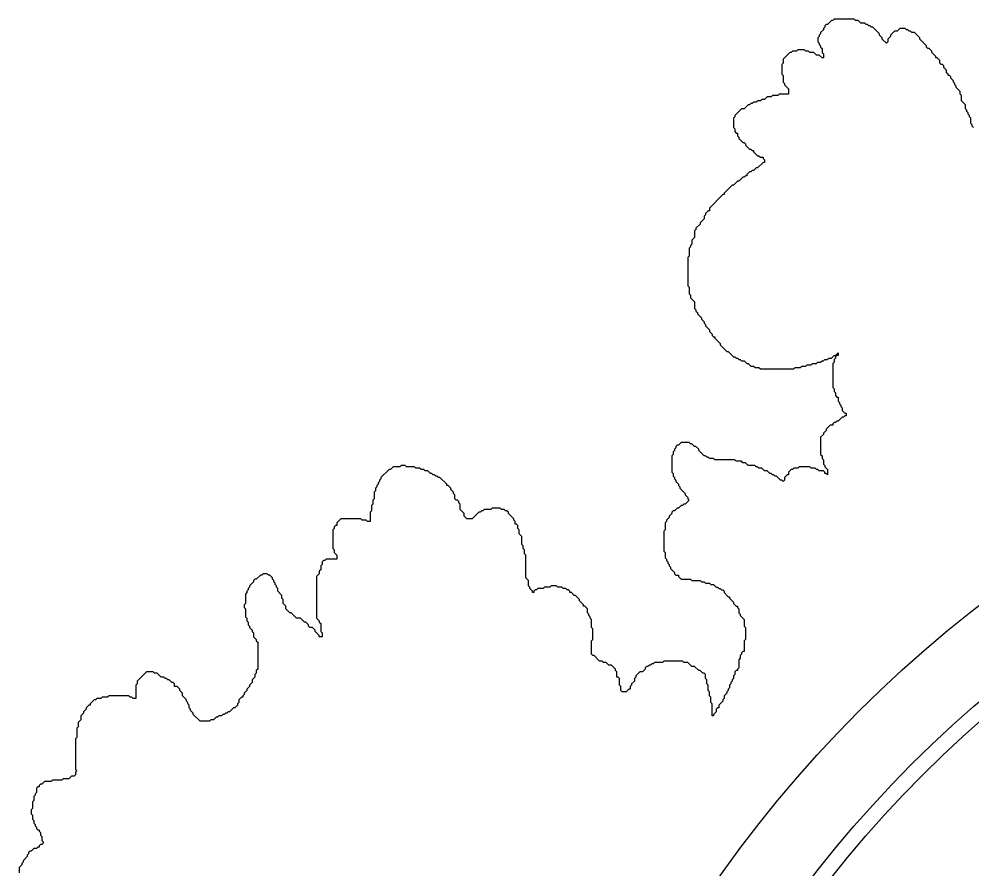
# Model space of a CAD drawing. Header units: millimetres. Extents: x 4238 to 14021, y -44 to 5418.
# Drawn here: x 4320.4 to 4569.4, y 4696.9 to 4919.1 of the extents above; entities that cross this region are included whole.
import ezdxf

# ---------------------------------------------------------------- set-up
doc = ezdxf.new("R2010")
doc.units = ezdxf.units.MM
doc.layers.add('cad-block.com', color=250, linetype='Continuous')

# ---------------------------------------------------------------- blocks, each defined once
blk = doc.blocks.new('street clock_side_cad-block.com')
at = {"color": 0}
blk.add_lwpolyline([(-201.95, 3771.01), (-202.3, 3771.36), (-202.3, 3771.71), (-202.65, 3772.06), (-202.65, 3773.46), (-203, 3773.81), (-203, 3774.16), (-203.35, 3774.51), (-203.35, 3774.86), (-203.7, 3775.21), (-203.7, 3775.56), (-204.05, 3775.91), (-204.05, 3776.96), (-205.1, 3778.01), (-205.1, 3779.41), (-205.45, 3779.76), (-205.45, 3780.46), (-206.5, 3781.51), (-206.5, 3781.86), (-206.85, 3782.21), (-206.85, 3782.56), (-207.2, 3782.91), (-207.2, 3783.26), (-207.9, 3783.96), (-207.9, 3784.31), (-208.25, 3784.66), (-208.6, 3784.66), (-208.6, 3785.01), (-208.95, 3785.36), (-208.95, 3786.06), (-209.65, 3786.76), (-209.65, 3787.11), (-210, 3787.46), (-210.35, 3787.46), (-210.7, 3787.81), (-210.7, 3788.51), (-211.4, 3789.21), (-211.75, 3789.21), (-211.75, 3789.56), (-212.8, 3790.61), (-212.8, 3790.96), (-213.5, 3791.66), (-213.85, 3791.66), (-214.2, 3792.01), (-214.2, 3792.36), (-215.95, 3794.11), (-215.95, 3794.46), (-217.35, 3795.86), (-218.05, 3795.86), (-218.4, 3796.21), (-218.75, 3796.21), (-219.1, 3796.56), (-219.45, 3796.56), (-219.8, 3796.91), (-221.2, 3796.91), (-221.9, 3796.21), (-222.6, 3796.21), (-223.65, 3795.16), (-223.65, 3794.81), (-224.35, 3794.11), (-224.35, 3793.41), (-224.7, 3793.06), (-225.75, 3794.11), (-225.75, 3794.46), (-226.45, 3795.16), (-226.45, 3795.51), (-228.2, 3797.26), (-228.55, 3797.26), (-228.9, 3797.61), (-229.25, 3797.61), (-229.6, 3797.96), (-229.95, 3797.96), (-230.3, 3798.31), (-231.35, 3798.31), (-232.05, 3799.01), (-232.75, 3799.01), (-233.1, 3799.36), (-238.35, 3799.36), (-238.7, 3799.01), (-239.05, 3799.01), (-240.1, 3797.96), (-240.45, 3797.96), (-240.8, 3797.61), (-240.8, 3797.26), (-241.15, 3796.91), (-241.15, 3796.56), (-241.85, 3795.86), (-241.85, 3795.51), (-242.2, 3795.16), (-242.2, 3794.81), (-242.55, 3794.46), (-242.55, 3793.41), (-242.2, 3793.06), (-242.2, 3792.71), (-241.85, 3792.36), (-241.85, 3792.01), (-241.5, 3791.66), (-241.5, 3790.61), (-241.15, 3790.26), (-241.15, 3789.21), (-241.5, 3789.21), (-242.2, 3789.91), (-242.9, 3789.91), (-243.6, 3790.61), (-244.65, 3790.61), (-245, 3790.96), (-245.7, 3790.96), (-246.05, 3791.31), (-247.8, 3791.31), (-248.15, 3790.96), (-249.2, 3790.96), (-249.55, 3790.61), (-249.9, 3790.61), (-251.65, 3788.86), (-251.65, 3787.81), (-252, 3787.46), (-252, 3785.01), (-251.65, 3784.66), (-251.65, 3782.91), (-251.3, 3782.56), (-251.3, 3782.21), (-250.25, 3781.16), (-250.25, 3779.76), (-252.7, 3779.76), (-253.05, 3779.41), (-254.45, 3779.41), (-254.8, 3779.06), (-255.85, 3779.06), (-256.55, 3778.36), (-257.25, 3778.36), (-257.6, 3778.01), (-258.3, 3778.01), (-258.65, 3777.66), (-259.35, 3777.66), (-259.7, 3777.31), (-260.05, 3777.31), (-260.4, 3776.96), (-260.75, 3776.96), (-261.8, 3775.91), (-262.5, 3775.91), (-264.25, 3774.16), (-264.25, 3773.81), (-264.6, 3773.46), (-264.6, 3771.01), (-264.25, 3770.66), (-264.25, 3769.96), (-263.9, 3769.61), (-263.55, 3769.61), (-263.55, 3768.91), (-263.2, 3768.56), (-263.2, 3768.21), (-262.15, 3767.16), (-261.8, 3767.16), (-261.45, 3766.81), (-261.45, 3766.46), (-260.4, 3765.41), (-260.05, 3765.41), (-259.7, 3765.06), (-259.35, 3765.06), (-259.35, 3764.71), (-258.3, 3763.66), (-257.95, 3763.66), (-257.6, 3763.31), (-256.9, 3763.31), (-256.9, 3762.96), (-256.55, 3762.61), (-256.55, 3761.91), (-256.9, 3761.91), (-258.3, 3760.51), (-258.65, 3760.51), (-259.35, 3759.81), (-259.7, 3759.81), (-260.05, 3759.46), (-260.4, 3759.46), (-261.1, 3758.76), (-261.1, 3758.41), (-261.45, 3758.41), (-261.8, 3758.06), (-262.15, 3758.06), (-263.2, 3757.01), (-263.55, 3757.01), (-264.6, 3755.96), (-264.95, 3755.96), (-267.05, 3753.86), (-267.05, 3753.51), (-267.4, 3753.51), (-270.9, 3750.01), (-270.9, 3749.31), (-271.25, 3749.31), (-271.95, 3748.61), (-271.95, 3748.26), (-272.3, 3747.91), (-272.3, 3747.21), (-273.35, 3746.16), (-273.35, 3745.81), (-274.4, 3744.76), (-274.4, 3744.41), (-274.75, 3744.06), (-274.75, 3742.31), (-275.45, 3741.61), (-275.45, 3740.56), (-275.8, 3740.21), (-275.8, 3739.86), (-276.15, 3739.51), (-276.15, 3737.41), (-276.5, 3737.06), (-276.5, 3729.71), (-276.15, 3729.36), (-276.15, 3727.61), (-275.8, 3727.26), (-275.8, 3726.56), (-274.75, 3725.51), (-274.75, 3723.76), (-274.4, 3723.41), (-274.4, 3723.06), (-274.05, 3722.71), (-274.05, 3722.36), (-273, 3721.31), (-273, 3720.96), (-272.3, 3720.26), (-272.3, 3719.91), (-271.95, 3719.56), (-271.95, 3719.21), (-270.9, 3718.16), (-270.9, 3717.81), (-270.2, 3717.11), (-270.2, 3716.76), (-269.85, 3716.41), (-269.5, 3716.41), (-269.5, 3716.06), (-268.1, 3714.66), (-268.1, 3714.31), (-266.35, 3712.56), (-266, 3712.56), (-264.6, 3711.16), (-264.25, 3711.16), (-263.9, 3710.81), (-263.55, 3710.81), (-263.2, 3710.46), (-262.85, 3710.46), (-262.5, 3710.11), (-261.8, 3710.11), (-261.1, 3709.41), (-260.75, 3709.41), (-260.05, 3708.71), (-259.35, 3708.71), (-259, 3708.36), (-257.95, 3708.36), (-257.6, 3708.01), (-248.85, 3708.01), (-248.5, 3708.36), (-247.1, 3708.36), (-246.75, 3708.71), (-245.7, 3708.71), (-245.35, 3709.06), (-244.3, 3709.06), (-243.95, 3709.41), (-242.9, 3709.41), (-242.55, 3709.76), (-241.85, 3709.76), (-241.5, 3710.11), (-241.15, 3710.11), (-240.8, 3710.46), (-240.1, 3710.46), (-239.75, 3710.81), (-239.05, 3710.81), (-238.35, 3711.51), (-238, 3711.51), (-237.3, 3712.21), (-237.3, 3711.51), (-237.65, 3711.51), (-238, 3711.16), (-238, 3710.81), (-238.35, 3710.46), (-238.35, 3709.76), (-238.7, 3709.41), (-238.7, 3703.11), (-238.35, 3702.76), (-238.35, 3702.06), (-238, 3701.71), (-238, 3701.01), (-237.65, 3700.66), (-237.3, 3700.66), (-237.3, 3699.61), (-236.95, 3699.26), (-236.95, 3698.91), (-236.6, 3698.56), (-236.6, 3698.21), (-236.25, 3697.86), (-236.25, 3697.16), (-235.55, 3696.46), (-235.2, 3696.46), (-235.2, 3695.76), (-235.55, 3695.76), (-235.9, 3695.41), (-236.25, 3695.41), (-237.3, 3694.36), (-237.65, 3694.36), (-238, 3694.01), (-238.35, 3694.01), (-238.7, 3693.66), (-238.7, 3693.31), (-239.4, 3693.31), (-240.45, 3692.26), (-240.45, 3691.91), (-241.15, 3691.21), (-241.15, 3690.86), (-241.85, 3690.16), (-241.85, 3685.61), (-241.5, 3685.26), (-241.5, 3684.56), (-241.15, 3684.21), (-241.15, 3683.16), (-240.8, 3682.81), (-240.8, 3682.46), (-240.1, 3681.76), (-240.1, 3680.36), (-240.45, 3680.71), (-240.8, 3680.71), (-240.8, 3681.06), (-241.15, 3681.41), (-242.2, 3681.41), (-242.55, 3681.76), (-242.9, 3681.76), (-243.25, 3682.11), (-244.3, 3682.11), (-244.65, 3682.46), (-247.45, 3682.46), (-247.8, 3682.11), (-248.85, 3682.11), (-249.2, 3681.76), (-249.55, 3681.76), (-250.25, 3681.06), (-250.25, 3680.36), (-250.6, 3680.36), (-251.3, 3679.66), (-251.3, 3678.96), (-251.65, 3678.61), (-252, 3678.96), (-252.35, 3678.96), (-253.4, 3680.01), (-253.75, 3680.01), (-254.1, 3680.36), (-254.45, 3680.36), (-254.8, 3680.71), (-255.15, 3680.71), (-255.85, 3681.41), (-256.55, 3681.41), (-257.25, 3682.11), (-257.95, 3682.11), (-258.3, 3682.46), (-258.65, 3682.46), (-259, 3682.81), (-260.75, 3682.81), (-261.45, 3683.51), (-262.15, 3683.51), (-262.5, 3683.86), (-263.9, 3683.86), (-264.25, 3684.21), (-269.5, 3684.21), (-269.85, 3684.56), (-270.9, 3684.56), (-271.25, 3684.91), (-271.6, 3684.91), (-271.95, 3685.26), (-272.3, 3685.26), (-273.7, 3686.66), (-273.7, 3687.01), (-274.4, 3687.71), (-274.75, 3687.71), (-275.45, 3688.41), (-275.8, 3688.41), (-276.15, 3688.76), (-278.25, 3688.76), (-278.95, 3688.06), (-279.3, 3688.06), (-279.65, 3687.71), (-279.65, 3687.36), (-280, 3687.01), (-280, 3686.66), (-280.35, 3686.31), (-280.35, 3685.61), (-280.7, 3685.26), (-280.7, 3681.06), (-280.35, 3680.71), (-280.35, 3680.01), (-280, 3679.66), (-280, 3679.31), (-279.65, 3678.96), (-279.65, 3678.61), (-278.95, 3677.91), (-278.95, 3677.56), (-278.6, 3677.21), (-278.6, 3676.86), (-277.2, 3675.46), (-277.2, 3675.11), (-276.5, 3674.41), (-276.5, 3674.06), (-276.15, 3673.71), (-277.2, 3672.66), (-277.55, 3672.66), (-277.9, 3672.31), (-278.25, 3672.31), (-278.95, 3671.61), (-279.3, 3671.61), (-280, 3670.91), (-280.35, 3670.91), (-280.7, 3670.56), (-280.7, 3670.21), (-281.4, 3669.51), (-281.4, 3669.16), (-282.1, 3668.46), (-282.1, 3668.11), (-282.45, 3667.76), (-282.45, 3666.01), (-282.8, 3665.66), (-282.8, 3660.41), (-282.45, 3660.06), (-282.45, 3658.66), (-282.1, 3658.31), (-282.1, 3657.96), (-281.75, 3657.61), (-281.75, 3657.26), (-281.4, 3656.91), (-281.4, 3656.56), (-281.05, 3656.21), (-281.05, 3655.86), (-280, 3654.81), (-280, 3654.46), (-279.65, 3654.11), (-278.95, 3654.11), (-278.95, 3653.76), (-278.25, 3653.06), (-275.8, 3653.06), (-275.45, 3652.71), (-273.35, 3652.71), (-273, 3652.36), (-272.3, 3652.36), (-271.95, 3652.01), (-270.9, 3652.01), (-270.55, 3651.66), (-269.85, 3651.66), (-269.15, 3650.96), (-268.8, 3650.96), (-268.45, 3650.61), (-268.1, 3650.61), (-267.75, 3650.26), (-267.4, 3650.26), (-267.05, 3649.91), (-267.05, 3649.56), (-266, 3648.51), (-265.65, 3648.51), (-265.65, 3648.16), (-264.6, 3647.11), (-264.6, 3646.76), (-263.9, 3646.06), (-263.55, 3646.06), (-263.55, 3645.71), (-263.2, 3645.36), (-263.2, 3644.31), (-262.85, 3643.96), (-262.85, 3643.61), (-261.8, 3642.56), (-261.8, 3640.81), (-261.45, 3640.46), (-261.45, 3637.31), (-261.8, 3636.96), (-261.8, 3634.16), (-262.15, 3634.16), (-262.5, 3633.81), (-262.5, 3633.46), (-262.85, 3633.11), (-262.85, 3632.41), (-263.2, 3632.06), (-263.2, 3629.96), (-263.55, 3629.61), (-263.55, 3629.26), (-263.9, 3629.26), (-264.25, 3628.91), (-264.25, 3628.21), (-264.6, 3627.86), (-264.6, 3627.16), (-264.95, 3626.81), (-264.95, 3626.46), (-265.3, 3626.11), (-265.3, 3625.76), (-265.65, 3625.41), (-265.65, 3624.71), (-266, 3624.36), (-266, 3624.01), (-266.35, 3623.66), (-266.35, 3623.31), (-267.05, 3622.61), (-267.05, 3621.91), (-267.4, 3621.56), (-267.4, 3621.21), (-268.45, 3620.16), (-268.45, 3619.46), (-268.8, 3619.46), (-269.15, 3619.11), (-269.15, 3618.41), (-269.85, 3617.71), (-269.85, 3617.36), (-270.2, 3617.36), (-270.2, 3620.51), (-270.55, 3620.86), (-270.55, 3622.26), (-270.9, 3622.61), (-270.9, 3623.66), (-271.25, 3624.01), (-271.25, 3625.41), (-271.6, 3625.76), (-271.6, 3626.81), (-271.95, 3627.16), (-271.95, 3628.21), (-272.3, 3628.56), (-272.65, 3628.56), (-273.35, 3629.26), (-273.7, 3629.26), (-274.75, 3630.31), (-275.45, 3630.31), (-276.5, 3631.36), (-277.55, 3631.36), (-277.9, 3631.71), (-282.8, 3631.71), (-283.15, 3631.36), (-285.25, 3631.36), (-285.6, 3631.01), (-285.95, 3631.01), (-286.3, 3630.66), (-286.65, 3630.66), (-287, 3630.31), (-287.35, 3630.31), (-287.7, 3629.96), (-287.7, 3629.61), (-288.4, 3628.91), (-289.1, 3628.91), (-290.15, 3627.86), (-290.15, 3627.51), (-290.5, 3627.16), (-290.5, 3626.46), (-291.2, 3625.76), (-291.2, 3625.41), (-291.55, 3625.06), (-291.55, 3624.36), (-291.9, 3624.36), (-292.6, 3623.66), (-293.65, 3623.66), (-294, 3624.01), (-294, 3625.06), (-294.35, 3625.41), (-294.35, 3627.16), (-294.7, 3627.51), (-295.05, 3627.51), (-295.05, 3628.91), (-295.4, 3629.26), (-295.4, 3629.61), (-296.45, 3630.66), (-297.15, 3630.66), (-297.85, 3631.36), (-298.55, 3631.36), (-298.9, 3631.71), (-299.6, 3631.71), (-301, 3633.11), (-301.35, 3633.11), (-301.7, 3633.46), (-301.7, 3636.96), (-301.35, 3637.31), (-301.35, 3640.11), (-301.7, 3640.46), (-301.7, 3642.56), (-302.05, 3642.91), (-302.05, 3643.26), (-302.4, 3643.61), (-302.4, 3643.96), (-302.75, 3644.31), (-302.75, 3645.36), (-303.45, 3646.06), (-303.8, 3646.06), (-303.8, 3646.41), (-304.85, 3647.46), (-304.85, 3647.81), (-305.9, 3648.86), (-306.25, 3648.86), (-306.95, 3649.56), (-307.3, 3649.56), (-307.3, 3649.91), (-307.65, 3650.26), (-308, 3650.26), (-308.35, 3650.61), (-309.05, 3650.61), (-309.4, 3650.96), (-310.45, 3650.96), (-310.8, 3651.31), (-312.2, 3651.31), (-312.55, 3650.96), (-313.95, 3650.96), (-314.3, 3650.61), (-315.7, 3650.61), (-316.05, 3650.26), (-316.4, 3650.26), (-316.75, 3649.91), (-316.75, 3649.56), (-317.1, 3649.56), (-317.1, 3649.91), (-317.8, 3650.61), (-317.8, 3650.96), (-318.15, 3651.31), (-318.15, 3652.71), (-318.85, 3653.41), (-318.85, 3659.36), (-319.2, 3659.71), (-319.2, 3660.76), (-319.55, 3661.11), (-319.55, 3661.81), (-319.9, 3662.16), (-319.9, 3664.26), (-320.6, 3664.96), (-320.6, 3666.01), (-320.95, 3666.36), (-320.95, 3667.06), (-321.3, 3667.41), (-321.65, 3667.41), (-321.65, 3668.11), (-322, 3668.46), (-322, 3668.81), (-323.4, 3670.21), (-323.4, 3670.56), (-323.75, 3670.91), (-324.1, 3670.91), (-324.45, 3671.26), (-325.15, 3671.26), (-325.5, 3671.61), (-327.6, 3671.61), (-327.95, 3671.26), (-329.7, 3671.26), (-330.05, 3670.91), (-330.4, 3670.91), (-330.75, 3670.56), (-331.1, 3670.56), (-332.85, 3668.81), (-334.25, 3668.81), (-334.95, 3669.51), (-334.95, 3670.21), (-336, 3671.26), (-336, 3672.66), (-336.35, 3673.01), (-336.35, 3673.36), (-336.7, 3673.71), (-337.05, 3673.71), (-337.4, 3674.06), (-337.4, 3675.11), (-337.75, 3675.46), (-337.75, 3675.81), (-338.45, 3676.51), (-338.45, 3676.86), (-339.15, 3677.56), (-339.5, 3677.56), (-339.5, 3677.91), (-341.25, 3679.66), (-341.6, 3679.66), (-341.95, 3680.01), (-342.3, 3680.01), (-342.65, 3680.36), (-343, 3680.36), (-343.35, 3680.71), (-343.7, 3680.71), (-344.4, 3681.41), (-345.1, 3681.41), (-345.45, 3681.76), (-346.15, 3681.76), (-346.5, 3682.11), (-347.55, 3682.11), (-347.9, 3682.46), (-350, 3682.46), (-350.35, 3682.81), (-351.4, 3682.81), (-351.75, 3682.46), (-353.5, 3682.46), (-354.2, 3681.76), (-354.55, 3681.76), (-356.65, 3679.66), (-356.65, 3679.31), (-357, 3678.96), (-357, 3678.61), (-357.35, 3678.26), (-357.35, 3677.91), (-357.7, 3677.56), (-357.7, 3677.21), (-358.05, 3676.86), (-358.05, 3676.16), (-358.4, 3675.81), (-358.4, 3674.06), (-358.75, 3673.71), (-358.75, 3672.66), (-359.1, 3672.31), (-359.1, 3670.91), (-359.45, 3670.56), (-359.45, 3668.11), (-360.15, 3668.11), (-360.5, 3668.46), (-361.55, 3668.46), (-361.9, 3668.81), (-367.15, 3668.81), (-368.2, 3667.76), (-368.2, 3667.06), (-368.55, 3667.06), (-368.9, 3666.71), (-368.9, 3666.36), (-369.25, 3666.01), (-369.25, 3661.11), (-368.9, 3660.76), (-368.9, 3660.06), (-368.2, 3659.36), (-368.2, 3658.31), (-371, 3658.31), (-371.35, 3657.96), (-371.7, 3657.96), (-372.05, 3657.61), (-372.05, 3656.91), (-372.4, 3656.56), (-372.4, 3655.51), (-372.75, 3655.16), (-372.75, 3654.46), (-373.45, 3653.76), (-373.45, 3642.91), (-372.75, 3642.21), (-372.75, 3641.86), (-372.4, 3641.51), (-372.4, 3639.41), (-372.05, 3639.06), (-372.05, 3638.01), (-372.75, 3638.01), (-372.75, 3638.36), (-373.8, 3639.41), (-373.8, 3639.76), (-374.5, 3640.46), (-375.2, 3640.46), (-375.55, 3640.81), (-375.55, 3641.16), (-376.25, 3641.86), (-376.6, 3641.86), (-377.65, 3642.91), (-378.7, 3642.91), (-380.1, 3644.31), (-380.45, 3644.31), (-381.5, 3645.36), (-381.5, 3646.06), (-382.2, 3646.76), (-382.2, 3647.81), (-382.55, 3648.16), (-382.55, 3648.86), (-383.6, 3649.91), (-383.6, 3650.61), (-383.95, 3650.96), (-383.95, 3651.31), (-384.3, 3651.66), (-384.3, 3652.01), (-384.65, 3652.36), (-384.65, 3652.71), (-385, 3653.06), (-385, 3653.41), (-385.7, 3654.11), (-386.05, 3654.11), (-386.4, 3654.46), (-387.45, 3654.46), (-387.8, 3654.11), (-388.15, 3654.11), (-389.2, 3653.06), (-389.55, 3653.06), (-389.9, 3652.71), (-389.9, 3652.36), (-390.95, 3651.31), (-390.95, 3650.96), (-391.3, 3650.61), (-391.3, 3650.26), (-391.65, 3649.91), (-391.65, 3649.56), (-392, 3649.21), (-392, 3646.76), (-392.35, 3646.41), (-392.35, 3645.71), (-392, 3645.36), (-392, 3643.26), (-391.65, 3642.91), (-391.65, 3642.21), (-391.3, 3641.86), (-391.3, 3641.16), (-390.95, 3640.81), (-390.95, 3640.46), (-390.25, 3639.76), (-390.25, 3639.41), (-389.9, 3639.06), (-389.9, 3638.01), (-389.2, 3637.31), (-389.2, 3636.96), (-388.85, 3636.61), (-388.85, 3629.61), (-389.2, 3629.26), (-389.2, 3628.56), (-389.55, 3628.21), (-389.55, 3627.51), (-390.25, 3626.81), (-390.25, 3626.11), (-390.95, 3625.41), (-390.95, 3625.06), (-391.65, 3624.36), (-391.65, 3624.01), (-392.35, 3623.31), (-392.35, 3622.96), (-392.7, 3622.61), (-392.7, 3622.26), (-393.05, 3622.26), (-393.75, 3621.56), (-393.75, 3620.86), (-394.1, 3620.51), (-394.1, 3620.16), (-394.8, 3619.46), (-395.15, 3619.46), (-396.2, 3618.41), (-396.55, 3618.41), (-396.9, 3618.06), (-397.25, 3618.06), (-397.6, 3617.71), (-397.95, 3617.71), (-398.3, 3617.36), (-399, 3617.36), (-399.35, 3617.01), (-399.7, 3617.01), (-400.4, 3616.31), (-401.1, 3616.31), (-401.45, 3615.96), (-403.9, 3615.96), (-405.65, 3617.71), (-405.65, 3618.06), (-406.35, 3618.76), (-406.35, 3619.11), (-406.7, 3619.46), (-406.7, 3620.16), (-407.05, 3620.51), (-407.05, 3620.86), (-407.4, 3621.21), (-407.4, 3621.56), (-408.45, 3622.61), (-408.45, 3623.31), (-409.15, 3624.01), (-409.15, 3624.36), (-409.85, 3625.06), (-410.55, 3625.06), (-410.55, 3625.76), (-410.9, 3626.11), (-411.25, 3626.11), (-411.95, 3626.81), (-412.3, 3626.81), (-412.65, 3627.16), (-413, 3627.16), (-413.35, 3627.51), (-414.05, 3627.51), (-415.1, 3628.56), (-415.8, 3628.56), (-416.15, 3628.91), (-417.9, 3628.91), (-420.35, 3626.46), (-420.35, 3625.76), (-420.7, 3625.41), (-420.7, 3621.91), (-421.4, 3621.91), (-421.75, 3622.26), (-422.1, 3622.26), (-422.45, 3622.61), (-427.7, 3622.61), (-428.05, 3622.26), (-429.45, 3622.26), (-429.8, 3621.91), (-430.85, 3621.91), (-431.2, 3621.56), (-431.55, 3621.56), (-432.6, 3620.51), (-432.6, 3620.16), (-432.95, 3620.16), (-433.65, 3619.46), (-433.65, 3619.11), (-434.35, 3618.41), (-434.35, 3618.06), (-435.05, 3617.36), (-435.05, 3616.31), (-435.75, 3615.61), (-435.75, 3614.56), (-436.1, 3614.21), (-436.1, 3611.76), (-436.45, 3611.41), (-436.45, 3603.36), (-436.1, 3603.01), (-436.45, 3602.66), (-436.45, 3601.96), (-436.8, 3601.61), (-437.5, 3601.61), (-438.2, 3600.91), (-439.6, 3600.91), (-439.95, 3600.56), (-442.4, 3600.56), (-442.75, 3600.21), (-444.5, 3600.21), (-445.2, 3599.51), (-445.55, 3599.51), (-445.9, 3599.16), (-445.9, 3598.81), (-446.25, 3598.81), (-446.6, 3598.46), (-446.6, 3597.41), (-446.95, 3597.06), (-446.95, 3596.71), (-447.3, 3596.36), (-447.3, 3595.31), (-447.65, 3594.96), (-447.65, 3593.21), (-448, 3592.86), (-448, 3591.81), (-447.65, 3591.46), (-447.65, 3590.41), (-447.3, 3590.06), (-447.3, 3589.36), (-446.95, 3589.01), (-446.95, 3588.66), (-446.6, 3588.31), (-446.6, 3587.96), (-446.25, 3587.61), (-445.9, 3587.61), (-445.9, 3587.26), (-445.55, 3586.91), (-445.55, 3586.21), (-445.2, 3585.86), (-445.2, 3584.81), (-444.85, 3584.46), (-444.85, 3584.11), (-445.2, 3583.76), (-445.55, 3583.76), (-445.9, 3583.41), (-445.9, 3583.06), (-446.25, 3583.06), (-446.6, 3582.71), (-447.3, 3582.71), (-448, 3582.01), (-448.35, 3582.01), (-448.7, 3581.66), (-448.7, 3581.31), (-449.05, 3580.96), (-449.05, 3580.61), (-450.1, 3579.56), (-450.1, 3579.21), (-450.45, 3578.86), (-450.45, 3578.51), (-451.15, 3577.81), (-451.15, 3576.41)], dxfattribs=at)
blk.add_lwpolyline([(-201.95, 3771.01), (-202.3, 3771.36), (-202.3, 3771.71), (-202.65, 3772.06), (-202.65, 3773.46), (-203, 3773.81), (-203, 3774.16), (-203.35, 3774.51), (-203.35, 3774.86), (-203.7, 3775.21), (-203.7, 3775.56), (-204.05, 3775.91), (-204.05, 3776.96), (-205.1, 3778.01), (-205.1, 3779.41), (-205.45, 3779.76), (-205.45, 3780.46), (-206.5, 3781.51), (-206.5, 3781.86), (-206.85, 3782.21), (-206.85, 3782.56), (-207.2, 3782.91), (-207.2, 3783.26), (-207.9, 3783.96), (-207.9, 3784.31), (-208.25, 3784.66), (-208.6, 3784.66), (-208.6, 3785.01), (-208.95, 3785.36), (-208.95, 3786.06), (-209.65, 3786.76), (-209.65, 3787.11), (-210, 3787.46), (-210.35, 3787.46), (-210.7, 3787.81), (-210.7, 3788.51), (-211.4, 3789.21), (-211.75, 3789.21), (-211.75, 3789.56), (-212.8, 3790.61), (-212.8, 3790.96), (-213.5, 3791.66), (-213.85, 3791.66), (-214.2, 3792.01), (-214.2, 3792.36), (-215.95, 3794.11), (-215.95, 3794.46), (-217.35, 3795.86), (-218.05, 3795.86), (-218.4, 3796.21), (-218.75, 3796.21), (-219.1, 3796.56), (-219.45, 3796.56), (-219.8, 3796.91), (-221.2, 3796.91), (-221.9, 3796.21), (-222.6, 3796.21), (-223.65, 3795.16), (-223.65, 3794.81), (-224.35, 3794.11), (-224.35, 3793.41), (-224.7, 3793.06), (-225.75, 3794.11), (-225.75, 3794.46), (-226.45, 3795.16), (-226.45, 3795.51), (-228.2, 3797.26), (-228.55, 3797.26), (-228.9, 3797.61), (-229.25, 3797.61), (-229.6, 3797.96), (-229.95, 3797.96), (-230.3, 3798.31), (-231.35, 3798.31), (-232.05, 3799.01), (-232.75, 3799.01), (-233.1, 3799.36), (-238.35, 3799.36), (-238.7, 3799.01), (-239.05, 3799.01), (-240.1, 3797.96), (-240.45, 3797.96), (-240.8, 3797.61), (-240.8, 3797.26), (-241.15, 3796.91), (-241.15, 3796.56), (-241.85, 3795.86), (-241.85, 3795.51), (-242.2, 3795.16), (-242.2, 3794.81), (-242.55, 3794.46), (-242.55, 3793.41), (-242.2, 3793.06), (-242.2, 3792.71), (-241.85, 3792.36), (-241.85, 3792.01), (-241.5, 3791.66), (-241.5, 3790.61), (-241.15, 3790.26), (-241.15, 3789.21), (-241.5, 3789.21), (-242.2, 3789.91), (-242.9, 3789.91), (-243.6, 3790.61), (-244.65, 3790.61), (-245, 3790.96), (-245.7, 3790.96), (-246.05, 3791.31), (-247.8, 3791.31), (-248.15, 3790.96), (-249.2, 3790.96), (-249.55, 3790.61), (-249.9, 3790.61), (-251.65, 3788.86), (-251.65, 3787.81), (-252, 3787.46), (-252, 3785.01), (-251.65, 3784.66), (-251.65, 3782.91), (-251.3, 3782.56), (-251.3, 3782.21), (-250.25, 3781.16), (-250.25, 3779.76), (-252.7, 3779.76), (-253.05, 3779.41), (-254.45, 3779.41), (-254.8, 3779.06), (-255.85, 3779.06), (-256.55, 3778.36), (-257.25, 3778.36), (-257.6, 3778.01), (-258.3, 3778.01), (-258.65, 3777.66), (-259.35, 3777.66), (-259.7, 3777.31), (-260.05, 3777.31), (-260.4, 3776.96), (-260.75, 3776.96), (-261.8, 3775.91), (-262.5, 3775.91), (-264.25, 3774.16), (-264.25, 3773.81), (-264.6, 3773.46), (-264.6, 3771.01), (-264.25, 3770.66), (-264.25, 3769.96), (-263.9, 3769.61), (-263.55, 3769.61), (-263.55, 3768.91), (-263.2, 3768.56), (-263.2, 3768.21), (-262.15, 3767.16), (-261.8, 3767.16), (-261.45, 3766.81), (-261.45, 3766.46), (-260.4, 3765.41), (-260.05, 3765.41), (-259.7, 3765.06), (-259.35, 3765.06), (-259.35, 3764.71), (-258.3, 3763.66), (-257.95, 3763.66), (-257.6, 3763.31), (-256.9, 3763.31), (-256.9, 3762.96), (-256.55, 3762.61), (-256.55, 3761.91), (-256.9, 3761.91), (-258.3, 3760.51), (-258.65, 3760.51), (-259.35, 3759.81), (-259.7, 3759.81), (-260.05, 3759.46), (-260.4, 3759.46), (-261.1, 3758.76), (-261.1, 3758.41), (-261.45, 3758.41), (-261.8, 3758.06), (-262.15, 3758.06), (-263.2, 3757.01), (-263.55, 3757.01), (-264.6, 3755.96), (-264.95, 3755.96), (-267.05, 3753.86), (-267.05, 3753.51), (-267.4, 3753.51), (-270.9, 3750.01), (-270.9, 3749.31), (-271.25, 3749.31), (-271.95, 3748.61), (-271.95, 3748.26), (-272.3, 3747.91), (-272.3, 3747.21), (-273.35, 3746.16), (-273.35, 3745.81), (-274.4, 3744.76), (-274.4, 3744.41), (-274.75, 3744.06), (-274.75, 3742.31), (-275.45, 3741.61), (-275.45, 3740.56), (-275.8, 3740.21), (-275.8, 3739.86), (-276.15, 3739.51), (-276.15, 3737.41), (-276.5, 3737.06), (-276.5, 3729.71), (-276.15, 3729.36), (-276.15, 3727.61), (-275.8, 3727.26), (-275.8, 3726.56), (-274.75, 3725.51), (-274.75, 3723.76), (-274.4, 3723.41), (-274.4, 3723.06), (-274.05, 3722.71), (-274.05, 3722.36), (-273, 3721.31), (-273, 3720.96), (-272.3, 3720.26), (-272.3, 3719.91), (-271.95, 3719.56), (-271.95, 3719.21), (-270.9, 3718.16), (-270.9, 3717.81), (-270.2, 3717.11), (-270.2, 3716.76), (-269.85, 3716.41), (-269.5, 3716.41), (-269.5, 3716.06), (-268.1, 3714.66), (-268.1, 3714.31), (-266.35, 3712.56), (-266, 3712.56), (-264.6, 3711.16), (-264.25, 3711.16), (-263.9, 3710.81), (-263.55, 3710.81), (-263.2, 3710.46), (-262.85, 3710.46), (-262.5, 3710.11), (-261.8, 3710.11), (-261.1, 3709.41), (-260.75, 3709.41), (-260.05, 3708.71), (-259.35, 3708.71), (-259, 3708.36), (-257.95, 3708.36), (-257.6, 3708.01), (-248.85, 3708.01), (-248.5, 3708.36), (-247.1, 3708.36), (-246.75, 3708.71), (-245.7, 3708.71), (-245.35, 3709.06), (-244.3, 3709.06), (-243.95, 3709.41), (-242.9, 3709.41), (-242.55, 3709.76), (-241.85, 3709.76), (-241.5, 3710.11), (-241.15, 3710.11), (-240.8, 3710.46), (-240.1, 3710.46), (-239.75, 3710.81), (-239.05, 3710.81), (-238.35, 3711.51), (-238, 3711.51), (-237.3, 3712.21), (-237.3, 3711.51), (-237.65, 3711.51), (-238, 3711.16), (-238, 3710.81), (-238.35, 3710.46), (-238.35, 3709.76), (-238.7, 3709.41), (-238.7, 3703.11), (-238.35, 3702.76), (-238.35, 3702.06), (-238, 3701.71), (-238, 3701.01), (-237.65, 3700.66), (-237.3, 3700.66), (-237.3, 3699.61), (-236.95, 3699.26), (-236.95, 3698.91), (-236.6, 3698.56), (-236.6, 3698.21), (-236.25, 3697.86), (-236.25, 3697.16), (-235.55, 3696.46), (-235.2, 3696.46), (-235.2, 3695.76), (-235.55, 3695.76), (-235.9, 3695.41), (-236.25, 3695.41), (-237.3, 3694.36), (-237.65, 3694.36), (-238, 3694.01), (-238.35, 3694.01), (-238.7, 3693.66), (-238.7, 3693.31), (-239.4, 3693.31), (-240.45, 3692.26), (-240.45, 3691.91), (-241.15, 3691.21), (-241.15, 3690.86), (-241.85, 3690.16), (-241.85, 3685.61), (-241.5, 3685.26), (-241.5, 3684.56), (-241.15, 3684.21), (-241.15, 3683.16), (-240.8, 3682.81), (-240.8, 3682.46), (-240.1, 3681.76), (-240.1, 3680.36), (-240.45, 3680.71), (-240.8, 3680.71), (-240.8, 3681.06), (-241.15, 3681.41), (-242.2, 3681.41), (-242.55, 3681.76), (-242.9, 3681.76), (-243.25, 3682.11), (-244.3, 3682.11), (-244.65, 3682.46), (-247.45, 3682.46), (-247.8, 3682.11), (-248.85, 3682.11), (-249.2, 3681.76), (-249.55, 3681.76), (-250.25, 3681.06), (-250.25, 3680.36), (-250.6, 3680.36), (-251.3, 3679.66), (-251.3, 3678.96), (-251.65, 3678.61), (-252, 3678.96), (-252.35, 3678.96), (-253.4, 3680.01), (-253.75, 3680.01), (-254.1, 3680.36), (-254.45, 3680.36), (-254.8, 3680.71), (-255.15, 3680.71), (-255.85, 3681.41), (-256.55, 3681.41), (-257.25, 3682.11), (-257.95, 3682.11), (-258.3, 3682.46), (-258.65, 3682.46), (-259, 3682.81), (-260.75, 3682.81), (-261.45, 3683.51), (-262.15, 3683.51), (-262.5, 3683.86), (-263.9, 3683.86), (-264.25, 3684.21), (-269.5, 3684.21), (-269.85, 3684.56), (-270.9, 3684.56), (-271.25, 3684.91), (-271.6, 3684.91), (-271.95, 3685.26), (-272.3, 3685.26), (-273.7, 3686.66), (-273.7, 3687.01), (-274.4, 3687.71), (-274.75, 3687.71), (-275.45, 3688.41), (-275.8, 3688.41), (-276.15, 3688.76), (-278.25, 3688.76), (-278.95, 3688.06), (-279.3, 3688.06), (-279.65, 3687.71), (-279.65, 3687.36), (-280, 3687.01), (-280, 3686.66), (-280.35, 3686.31), (-280.35, 3685.61), (-280.7, 3685.26), (-280.7, 3681.06), (-280.35, 3680.71), (-280.35, 3680.01), (-280, 3679.66), (-280, 3679.31), (-279.65, 3678.96), (-279.65, 3678.61), (-278.95, 3677.91), (-278.95, 3677.56), (-278.6, 3677.21), (-278.6, 3676.86), (-277.2, 3675.46), (-277.2, 3675.11), (-276.5, 3674.41), (-276.5, 3674.06), (-276.15, 3673.71), (-277.2, 3672.66), (-277.55, 3672.66), (-277.9, 3672.31), (-278.25, 3672.31), (-278.95, 3671.61), (-279.3, 3671.61), (-280, 3670.91), (-280.35, 3670.91), (-280.7, 3670.56), (-280.7, 3670.21), (-281.4, 3669.51), (-281.4, 3669.16), (-282.1, 3668.46), (-282.1, 3668.11), (-282.45, 3667.76), (-282.45, 3666.01), (-282.8, 3665.66), (-282.8, 3660.41), (-282.45, 3660.06), (-282.45, 3658.66), (-282.1, 3658.31), (-282.1, 3657.96), (-281.75, 3657.61), (-281.75, 3657.26), (-281.4, 3656.91), (-281.4, 3656.56), (-281.05, 3656.21), (-281.05, 3655.86), (-280, 3654.81), (-280, 3654.46), (-279.65, 3654.11), (-278.95, 3654.11), (-278.95, 3653.76), (-278.25, 3653.06), (-275.8, 3653.06), (-275.45, 3652.71), (-273.35, 3652.71), (-273, 3652.36), (-272.3, 3652.36), (-271.95, 3652.01), (-270.9, 3652.01), (-270.55, 3651.66), (-269.85, 3651.66), (-269.15, 3650.96), (-268.8, 3650.96), (-268.45, 3650.61), (-268.1, 3650.61), (-267.75, 3650.26), (-267.4, 3650.26), (-267.05, 3649.91), (-267.05, 3649.56), (-266, 3648.51), (-265.65, 3648.51), (-265.65, 3648.16), (-264.6, 3647.11), (-264.6, 3646.76), (-263.9, 3646.06), (-263.55, 3646.06), (-263.55, 3645.71), (-263.2, 3645.36), (-263.2, 3644.31), (-262.85, 3643.96), (-262.85, 3643.61), (-261.8, 3642.56), (-261.8, 3640.81), (-261.45, 3640.46), (-261.45, 3637.31), (-261.8, 3636.96), (-261.8, 3634.16), (-262.15, 3634.16), (-262.5, 3633.81), (-262.5, 3633.46), (-262.85, 3633.11), (-262.85, 3632.41), (-263.2, 3632.06), (-263.2, 3629.96), (-263.55, 3629.61), (-263.55, 3629.26), (-263.9, 3629.26), (-264.25, 3628.91), (-264.25, 3628.21), (-264.6, 3627.86), (-264.6, 3627.16), (-264.95, 3626.81), (-264.95, 3626.46), (-265.3, 3626.11), (-265.3, 3625.76), (-265.65, 3625.41), (-265.65, 3624.71), (-266, 3624.36), (-266, 3624.01), (-266.35, 3623.66), (-266.35, 3623.31), (-267.05, 3622.61), (-267.05, 3621.91), (-267.4, 3621.56), (-267.4, 3621.21), (-268.45, 3620.16), (-268.45, 3619.46), (-268.8, 3619.46), (-269.15, 3619.11), (-269.15, 3618.41), (-269.85, 3617.71), (-269.85, 3617.36), (-270.2, 3617.36), (-270.2, 3620.51), (-270.55, 3620.86), (-270.55, 3622.26), (-270.9, 3622.61), (-270.9, 3623.66), (-271.25, 3624.01), (-271.25, 3625.41), (-271.6, 3625.76), (-271.6, 3626.81), (-271.95, 3627.16), (-271.95, 3628.21), (-272.3, 3628.56), (-272.65, 3628.56), (-273.35, 3629.26), (-273.7, 3629.26), (-274.75, 3630.31), (-275.45, 3630.31), (-276.5, 3631.36), (-277.55, 3631.36), (-277.9, 3631.71), (-282.8, 3631.71), (-283.15, 3631.36), (-285.25, 3631.36), (-285.6, 3631.01), (-285.95, 3631.01), (-286.3, 3630.66), (-286.65, 3630.66), (-287, 3630.31), (-287.35, 3630.31), (-287.7, 3629.96), (-287.7, 3629.61), (-288.4, 3628.91), (-289.1, 3628.91), (-290.15, 3627.86), (-290.15, 3627.51), (-290.5, 3627.16), (-290.5, 3626.46), (-291.2, 3625.76), (-291.2, 3625.41), (-291.55, 3625.06), (-291.55, 3624.36), (-291.9, 3624.36), (-292.6, 3623.66), (-293.65, 3623.66), (-294, 3624.01), (-294, 3625.06), (-294.35, 3625.41), (-294.35, 3627.16), (-294.7, 3627.51), (-295.05, 3627.51), (-295.05, 3628.91), (-295.4, 3629.26), (-295.4, 3629.61), (-296.45, 3630.66), (-297.15, 3630.66), (-297.85, 3631.36), (-298.55, 3631.36), (-298.9, 3631.71), (-299.6, 3631.71), (-301, 3633.11), (-301.35, 3633.11), (-301.7, 3633.46), (-301.7, 3636.96), (-301.35, 3637.31), (-301.35, 3640.11), (-301.7, 3640.46), (-301.7, 3642.56), (-302.05, 3642.91), (-302.05, 3643.26), (-302.4, 3643.61), (-302.4, 3643.96), (-302.75, 3644.31), (-302.75, 3645.36), (-303.45, 3646.06), (-303.8, 3646.06), (-303.8, 3646.41), (-304.85, 3647.46), (-304.85, 3647.81), (-305.9, 3648.86), (-306.25, 3648.86), (-306.95, 3649.56), (-307.3, 3649.56), (-307.3, 3649.91), (-307.65, 3650.26), (-308, 3650.26), (-308.35, 3650.61), (-309.05, 3650.61), (-309.4, 3650.96), (-310.45, 3650.96), (-310.8, 3651.31), (-312.2, 3651.31), (-312.55, 3650.96), (-313.95, 3650.96), (-314.3, 3650.61), (-315.7, 3650.61), (-316.05, 3650.26), (-316.4, 3650.26), (-316.75, 3649.91), (-316.75, 3649.56), (-317.1, 3649.56), (-317.1, 3649.91), (-317.8, 3650.61), (-317.8, 3650.96), (-318.15, 3651.31), (-318.15, 3652.71), (-318.85, 3653.41), (-318.85, 3659.36), (-319.2, 3659.71), (-319.2, 3660.76), (-319.55, 3661.11), (-319.55, 3661.81), (-319.9, 3662.16), (-319.9, 3664.26), (-320.6, 3664.96), (-320.6, 3666.01), (-320.95, 3666.36), (-320.95, 3667.06), (-321.3, 3667.41), (-321.65, 3667.41), (-321.65, 3668.11), (-322, 3668.46), (-322, 3668.81), (-323.4, 3670.21), (-323.4, 3670.56), (-323.75, 3670.91), (-324.1, 3670.91), (-324.45, 3671.26), (-325.15, 3671.26), (-325.5, 3671.61), (-327.6, 3671.61), (-327.95, 3671.26), (-329.7, 3671.26), (-330.05, 3670.91), (-330.4, 3670.91), (-330.75, 3670.56), (-331.1, 3670.56), (-332.85, 3668.81), (-334.25, 3668.81), (-334.95, 3669.51), (-334.95, 3670.21), (-336, 3671.26), (-336, 3672.66), (-336.35, 3673.01), (-336.35, 3673.36), (-336.7, 3673.71), (-337.05, 3673.71), (-337.4, 3674.06), (-337.4, 3675.11), (-337.75, 3675.46), (-337.75, 3675.81), (-338.45, 3676.51), (-338.45, 3676.86), (-339.15, 3677.56), (-339.5, 3677.56), (-339.5, 3677.91), (-341.25, 3679.66), (-341.6, 3679.66), (-341.95, 3680.01), (-342.3, 3680.01), (-342.65, 3680.36), (-343, 3680.36), (-343.35, 3680.71), (-343.7, 3680.71), (-344.4, 3681.41), (-345.1, 3681.41), (-345.45, 3681.76), (-346.15, 3681.76), (-346.5, 3682.11), (-347.55, 3682.11), (-347.9, 3682.46), (-350, 3682.46), (-350.35, 3682.81), (-351.4, 3682.81), (-351.75, 3682.46), (-353.5, 3682.46), (-354.2, 3681.76), (-354.55, 3681.76), (-356.65, 3679.66), (-356.65, 3679.31), (-357, 3678.96), (-357, 3678.61), (-357.35, 3678.26), (-357.35, 3677.91), (-357.7, 3677.56), (-357.7, 3677.21), (-358.05, 3676.86), (-358.05, 3676.16), (-358.4, 3675.81), (-358.4, 3674.06), (-358.75, 3673.71), (-358.75, 3672.66), (-359.1, 3672.31), (-359.1, 3670.91), (-359.45, 3670.56), (-359.45, 3668.11), (-360.15, 3668.11), (-360.5, 3668.46), (-361.55, 3668.46), (-361.9, 3668.81), (-367.15, 3668.81), (-368.2, 3667.76), (-368.2, 3667.06), (-368.55, 3667.06), (-368.9, 3666.71), (-368.9, 3666.36), (-369.25, 3666.01), (-369.25, 3661.11), (-368.9, 3660.76), (-368.9, 3660.06), (-368.2, 3659.36), (-368.2, 3658.31), (-371, 3658.31), (-371.35, 3657.96), (-371.7, 3657.96), (-372.05, 3657.61), (-372.05, 3656.91), (-372.4, 3656.56), (-372.4, 3655.51), (-372.75, 3655.16), (-372.75, 3654.46), (-373.45, 3653.76), (-373.45, 3642.91), (-372.75, 3642.21), (-372.75, 3641.86), (-372.4, 3641.51), (-372.4, 3639.41), (-372.05, 3639.06), (-372.05, 3638.01), (-372.75, 3638.01), (-372.75, 3638.36), (-373.8, 3639.41), (-373.8, 3639.76), (-374.5, 3640.46), (-375.2, 3640.46), (-375.55, 3640.81), (-375.55, 3641.16), (-376.25, 3641.86), (-376.6, 3641.86), (-377.65, 3642.91), (-378.7, 3642.91), (-380.1, 3644.31), (-380.45, 3644.31), (-381.5, 3645.36), (-381.5, 3646.06), (-382.2, 3646.76), (-382.2, 3647.81), (-382.55, 3648.16), (-382.55, 3648.86), (-383.6, 3649.91), (-383.6, 3650.61), (-383.95, 3650.96), (-383.95, 3651.31), (-384.3, 3651.66), (-384.3, 3652.01), (-384.65, 3652.36), (-384.65, 3652.71), (-385, 3653.06), (-385, 3653.41), (-385.7, 3654.11), (-386.05, 3654.11), (-386.4, 3654.46), (-387.45, 3654.46), (-387.8, 3654.11), (-388.15, 3654.11), (-389.2, 3653.06), (-389.55, 3653.06), (-389.9, 3652.71), (-389.9, 3652.36), (-390.95, 3651.31), (-390.95, 3650.96), (-391.3, 3650.61), (-391.3, 3650.26), (-391.65, 3649.91), (-391.65, 3649.56), (-392, 3649.21), (-392, 3646.76), (-392.35, 3646.41), (-392.35, 3645.71), (-392, 3645.36), (-392, 3643.26), (-391.65, 3642.91), (-391.65, 3642.21), (-391.3, 3641.86), (-391.3, 3641.16), (-390.95, 3640.81), (-390.95, 3640.46), (-390.25, 3639.76), (-390.25, 3639.41), (-389.9, 3639.06), (-389.9, 3638.01), (-389.2, 3637.31), (-389.2, 3636.96), (-388.85, 3636.61), (-388.85, 3629.61), (-389.2, 3629.26), (-389.2, 3628.56), (-389.55, 3628.21), (-389.55, 3627.51), (-390.25, 3626.81), (-390.25, 3626.11), (-390.95, 3625.41), (-390.95, 3625.06), (-391.65, 3624.36), (-391.65, 3624.01), (-392.35, 3623.31), (-392.35, 3622.96), (-392.7, 3622.61), (-392.7, 3622.26), (-393.05, 3622.26), (-393.75, 3621.56), (-393.75, 3620.86), (-394.1, 3620.51), (-394.1, 3620.16), (-394.8, 3619.46), (-395.15, 3619.46), (-396.2, 3618.41), (-396.55, 3618.41), (-396.9, 3618.06), (-397.25, 3618.06), (-397.6, 3617.71), (-397.95, 3617.71), (-398.3, 3617.36), (-399, 3617.36), (-399.35, 3617.01), (-399.7, 3617.01), (-400.4, 3616.31), (-401.1, 3616.31), (-401.45, 3615.96), (-403.9, 3615.96), (-405.65, 3617.71), (-405.65, 3618.06), (-406.35, 3618.76), (-406.35, 3619.11), (-406.7, 3619.46), (-406.7, 3620.16), (-407.05, 3620.51), (-407.05, 3620.86), (-407.4, 3621.21), (-407.4, 3621.56), (-408.45, 3622.61), (-408.45, 3623.31), (-409.15, 3624.01), (-409.15, 3624.36), (-409.85, 3625.06), (-410.55, 3625.06), (-410.55, 3625.76), (-410.9, 3626.11), (-411.25, 3626.11), (-411.95, 3626.81), (-412.3, 3626.81), (-412.65, 3627.16), (-413, 3627.16), (-413.35, 3627.51), (-414.05, 3627.51), (-415.1, 3628.56), (-415.8, 3628.56), (-416.15, 3628.91), (-417.9, 3628.91), (-420.35, 3626.46), (-420.35, 3625.76), (-420.7, 3625.41), (-420.7, 3621.91), (-421.4, 3621.91), (-421.75, 3622.26), (-422.1, 3622.26), (-422.45, 3622.61), (-427.7, 3622.61), (-428.05, 3622.26), (-429.45, 3622.26), (-429.8, 3621.91), (-430.85, 3621.91), (-431.2, 3621.56), (-431.55, 3621.56), (-432.6, 3620.51), (-432.6, 3620.16), (-432.95, 3620.16), (-433.65, 3619.46), (-433.65, 3619.11), (-434.35, 3618.41), (-434.35, 3618.06), (-435.05, 3617.36), (-435.05, 3616.31), (-435.75, 3615.61), (-435.75, 3614.56), (-436.1, 3614.21), (-436.1, 3611.76), (-436.45, 3611.41), (-436.45, 3603.36), (-436.1, 3603.01), (-436.45, 3602.66), (-436.45, 3601.96), (-436.8, 3601.61), (-437.5, 3601.61), (-438.2, 3600.91), (-439.6, 3600.91), (-439.95, 3600.56), (-442.4, 3600.56), (-442.75, 3600.21), (-444.5, 3600.21), (-445.2, 3599.51), (-445.55, 3599.51), (-445.9, 3599.16), (-445.9, 3598.81), (-446.25, 3598.81), (-446.6, 3598.46), (-446.6, 3597.41), (-446.95, 3597.06), (-446.95, 3596.71), (-447.3, 3596.36), (-447.3, 3595.31), (-447.65, 3594.96), (-447.65, 3593.21), (-448, 3592.86), (-448, 3591.81), (-447.65, 3591.46), (-447.65, 3590.41), (-447.3, 3590.06), (-447.3, 3589.36), (-446.95, 3589.01), (-446.95, 3588.66), (-446.6, 3588.31), (-446.6, 3587.96), (-446.25, 3587.61), (-445.9, 3587.61), (-445.9, 3587.26), (-445.55, 3586.91), (-445.55, 3586.21), (-445.2, 3585.86), (-445.2, 3584.81), (-444.85, 3584.46), (-444.85, 3584.11), (-445.2, 3583.76), (-445.55, 3583.76), (-445.9, 3583.41), (-445.9, 3583.06), (-446.25, 3583.06), (-446.6, 3582.71), (-447.3, 3582.71), (-448, 3582.01), (-448.35, 3582.01), (-448.7, 3581.66), (-448.7, 3581.31), (-449.05, 3580.96), (-449.05, 3580.61), (-450.1, 3579.56), (-450.1, 3579.21), (-450.45, 3578.86), (-450.45, 3578.51), (-451.15, 3577.81), (-451.15, 3576.41)], dxfattribs=at)
for radius in [326.38, 306.83, 302.83]:
    blk.add_circle((-1.14, 3387.79, 0.02), radius, dxfattribs=at)

msp = doc.modelspace()

# ---------------------------------------------------------------- block references
at = {"layer": 'cad-block.com'}
msp.add_blockref('street clock_side_cad-block.com', (4771.51, 1119.78), dxfattribs=at)

doc.saveas('drawing.dxf')
